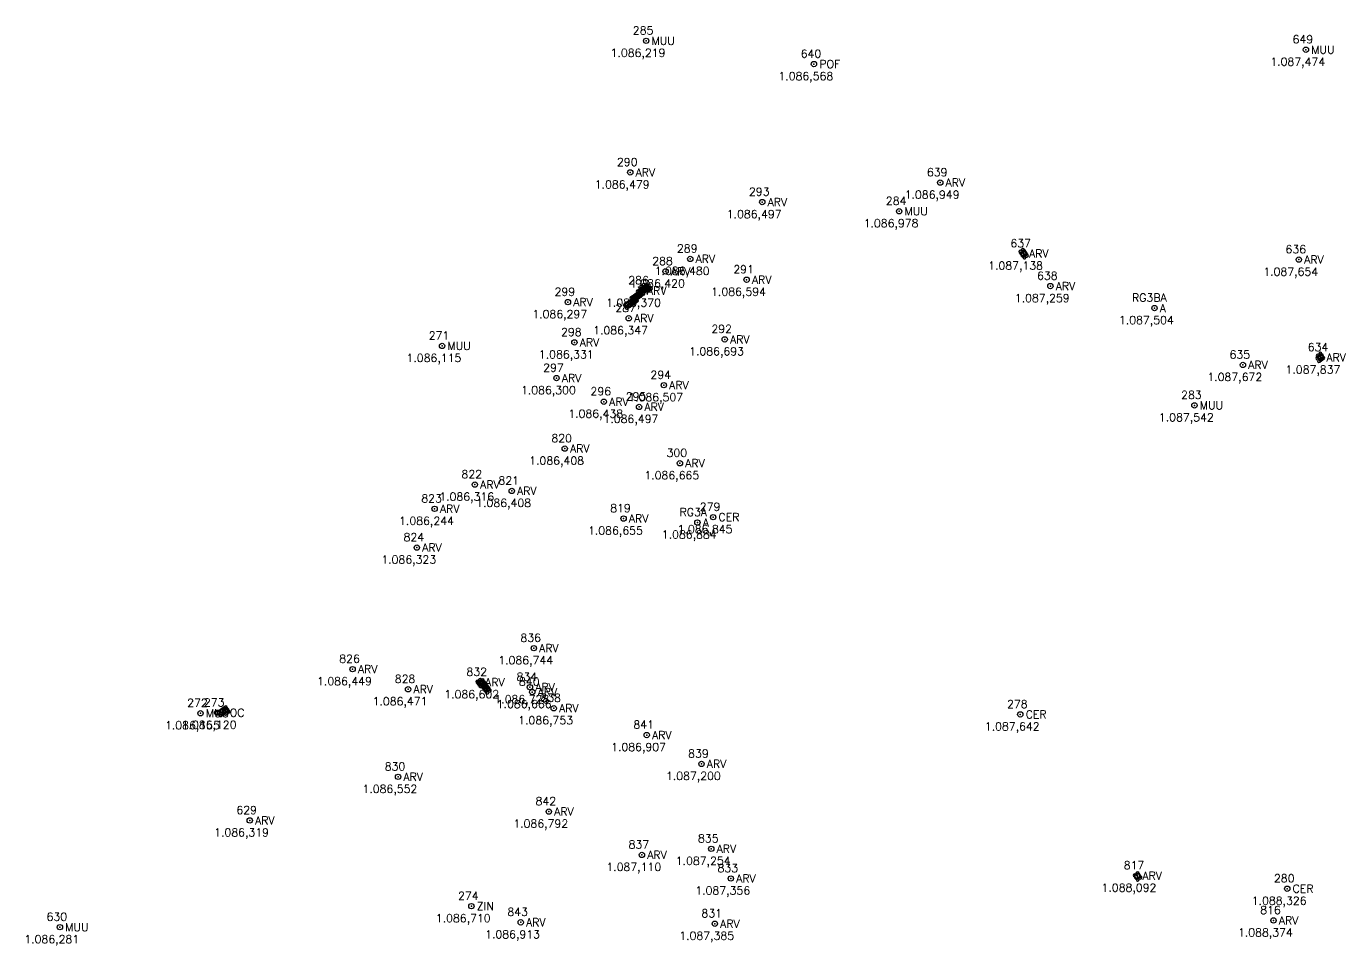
# Model space of a CAD drawing. Extents: x 190546 to 194941, y 8251022 to 8268833.
# Drawn here: x 194695.7 to 194769.9, y 8268574.2 to 8268625.9 of the extents above; entities that cross this region are included whole.
import ezdxf

# ---------------------------------------------------------------- set-up
doc = ezdxf.new("R2010")
doc.units = 0
doc.header["$LTSCALE"] = 10
doc.header["$MEASUREMENT"] = 0
doc.linetypes.add('CONTINUO', pattern=[0])
doc.layers.get('0').update_dxf_attribs({"linetype": 'CONTINUOUS'})
for name, color, linetype in [('_IRRADIACAO', 7, 'CONTINUO'), ('TOP-REDE_ELÉTRICA_POSTE-C0', 10, 'CONTINUOUS'), ('TOP-ÁRVORE', 80, 'CONTINUOUS')]:
    doc.layers.add(name, color=color, linetype=linetype)
doc.styles.add('ROMANS', font='romans', dxfattribs={"height": 0.2})
doc.styles.get("Standard").update_dxf_attribs({"font": 'txt.shx'})

# ---------------------------------------------------------------- blocks, each defined once
blk = doc.blocks.new('SIMB_CIRCULO')
at = {"color": 0, "linetype": 'CONTINUOUS'}
blk.add_circle((0, 0), 0.5, dxfattribs=at)
at = {"color": 0}
blk.add_point((0, 0), dxfattribs=at)
for tag in ['desc:', 'cota:', 'pto:']:
    blk.add_attdef(tag, (0, 0), '', height=1)
blk = doc.blocks.new('A$C4CAD4B8B')
at = {"layer": 'TOP-REDE_ELÉTRICA_POSTE-C0', "const_width": 0.1}
for points in [[(-1.18, 0), (-2.48, 0)], [(1.18, 0), (2.48, 0)]]:
    blk.add_lwpolyline(points, dxfattribs=at)
at = {"layer": 'TOP-REDE_ELÉTRICA_POSTE-C0'}
blk.add_circle((0, 0), 1.18, dxfattribs=at)
blk = doc.blocks.new('A$C49782D5F')
at = {"layer": 'TOP-ÁRVORE', "linetype": 'CONTINUOUS', "flags": 128}
blk.add_lwpolyline([(0.7, -1.01, 1.99215), (0.99, 0.7, 2.000068), (-0.72, 0.99, 2.000004), (-1.01, -0.72, 2.005032), (0.7, -1.01)], format="xyb", dxfattribs=at)
at = {"layer": 'TOP-ÁRVORE', "linetype": 'CONTINUOUS'}
blk.add_circle((0, 0), 0.275, dxfattribs=at)

msp = doc.modelspace()

# ---------------------------------------------------------------- block references
at = {"layer": '_IRRADIACAO', "color": 4}
ref = msp.add_blockref('SIMB_CIRCULO', (194730.592, 8268625.041), dxfattribs=dict(at, xscale=0.3, yscale=0.3, zscale=0.3))
ref.add_attrib('PONTO', '285', (194729.842, 8268625.401), dxfattribs={"layer": '0', "color": 1, "height": 0.45, "style": 'ROMANS'})
ref.add_attrib('DESC', 'MUU', (194730.892, 8268624.816), dxfattribs={"layer": '0', "color": 3, "height": 0.45, "style": 'ROMANS'})
ref.add_attrib('COTA', '1.086,219', (194728.592, 8268624.141), dxfattribs={"layer": '0', "color": 5, "height": 0.45, "style": 'ROMANS'})
ref = msp.add_blockref('SIMB_CIRCULO', (194767.698, 8268624.541), dxfattribs=dict(at, xscale=0.3, yscale=0.3, zscale=0.3))
ref.add_attrib('PONTO', '649', (194766.948, 8268624.901), dxfattribs={"layer": '0', "color": 1, "height": 0.45, "style": 'ROMANS'})
ref.add_attrib('DESC', 'MUU', (194767.998, 8268624.316), dxfattribs={"layer": '0', "color": 3, "height": 0.45, "style": 'ROMANS'})
ref.add_attrib('COTA', '1.087,474', (194765.698, 8268623.641), dxfattribs={"layer": '0', "color": 5, "height": 0.45, "style": 'ROMANS'})
ref = msp.add_blockref('SIMB_CIRCULO', (194740.031, 8268623.732), dxfattribs=dict(at, xscale=0.3, yscale=0.3, zscale=0.3))
ref.add_attrib('PONTO', '640', (194739.281, 8268624.092), dxfattribs={"layer": '0', "color": 1, "height": 0.45, "style": 'ROMANS'})
ref.add_attrib('DESC', 'POF', (194740.331, 8268623.507), dxfattribs={"layer": '0', "color": 3, "height": 0.45, "style": 'ROMANS'})
ref.add_attrib('COTA', '1.086,568', (194738.031, 8268622.832), dxfattribs={"layer": '0', "color": 5, "height": 0.45, "style": 'ROMANS'})
ref = msp.add_blockref('SIMB_CIRCULO', (194729.699, 8268617.642), dxfattribs=dict(at, xscale=0.3, yscale=0.3, zscale=0.3))
ref.add_attrib('PONTO', '290', (194728.949, 8268618.002), dxfattribs={"layer": '0', "color": 1, "height": 0.45, "style": 'ROMANS'})
ref.add_attrib('DESC', 'ARV', (194729.999, 8268617.417), dxfattribs={"layer": '0', "color": 3, "height": 0.45, "style": 'ROMANS'})
ref.add_attrib('COTA', '1.086,479', (194727.699, 8268616.742), dxfattribs={"layer": '0', "color": 5, "height": 0.45, "style": 'ROMANS'})
ref = msp.add_blockref('SIMB_CIRCULO', (194747.131, 8268617.069), dxfattribs=dict(at, xscale=0.3, yscale=0.3, zscale=0.3))
ref.add_attrib('PONTO', '639', (194746.381, 8268617.429), dxfattribs={"layer": '0', "color": 1, "height": 0.45, "style": 'ROMANS'})
ref.add_attrib('DESC', 'ARV', (194747.431, 8268616.844), dxfattribs={"layer": '0', "color": 3, "height": 0.45, "style": 'ROMANS'})
ref.add_attrib('COTA', '1.086,949', (194745.131, 8268616.169), dxfattribs={"layer": '0', "color": 5, "height": 0.45, "style": 'ROMANS'})
ref = msp.add_blockref('SIMB_CIRCULO', (194737.123, 8268615.974), dxfattribs=dict(at, xscale=0.3, yscale=0.3, zscale=0.3))
ref.add_attrib('PONTO', '293', (194736.373, 8268616.334), dxfattribs={"layer": '0', "color": 1, "height": 0.45, "style": 'ROMANS'})
ref.add_attrib('DESC', 'ARV', (194737.423, 8268615.749), dxfattribs={"layer": '0', "color": 3, "height": 0.45, "style": 'ROMANS'})
ref.add_attrib('COTA', '1.086,497', (194735.123, 8268615.074), dxfattribs={"layer": '0', "color": 5, "height": 0.45, "style": 'ROMANS'})
ref = msp.add_blockref('SIMB_CIRCULO', (194744.823, 8268615.461), dxfattribs=dict(at, xscale=0.3, yscale=0.3, zscale=0.3))
ref.add_attrib('PONTO', '284', (194744.073, 8268615.821), dxfattribs={"layer": '0', "color": 1, "height": 0.45, "style": 'ROMANS'})
ref.add_attrib('DESC', 'MUU', (194745.123, 8268615.236), dxfattribs={"layer": '0', "color": 3, "height": 0.45, "style": 'ROMANS'})
ref.add_attrib('COTA', '1.086,978', (194742.823, 8268614.561), dxfattribs={"layer": '0', "color": 5, "height": 0.45, "style": 'ROMANS'})
ref = msp.add_blockref('SIMB_CIRCULO', (194751.827, 8268613.076), dxfattribs=dict(at, xscale=0.3, yscale=0.3, zscale=0.3))
ref.add_attrib('PONTO', '637', (194751.077, 8268613.436), dxfattribs={"layer": '0', "color": 1, "height": 0.45, "style": 'ROMANS'})
ref.add_attrib('DESC', 'ARV', (194752.127, 8268612.851), dxfattribs={"layer": '0', "color": 3, "height": 0.45, "style": 'ROMANS'})
ref.add_attrib('COTA', '1.087,138', (194749.827, 8268612.176), dxfattribs={"layer": '0', "color": 5, "height": 0.45, "style": 'ROMANS'})
ref = msp.add_blockref('SIMB_CIRCULO', (194733.073, 8268612.781), dxfattribs=dict(at, xscale=0.3, yscale=0.3, zscale=0.3))
ref.add_attrib('PONTO', '289', (194732.323, 8268613.141), dxfattribs={"layer": '0', "color": 1, "height": 0.45, "style": 'ROMANS'})
ref.add_attrib('DESC', 'ARV', (194733.373, 8268612.556), dxfattribs={"layer": '0', "color": 3, "height": 0.45, "style": 'ROMANS'})
ref.add_attrib('COTA', '1.086,480', (194731.073, 8268611.881), dxfattribs={"layer": '0', "color": 5, "height": 0.45, "style": 'ROMANS'})
ref = msp.add_blockref('SIMB_CIRCULO', (194767.301, 8268612.738), dxfattribs=dict(at, xscale=0.3, yscale=0.3, zscale=0.3))
ref.add_attrib('PONTO', '636', (194766.551, 8268613.098), dxfattribs={"layer": '0', "color": 1, "height": 0.45, "style": 'ROMANS'})
ref.add_attrib('DESC', 'ARV', (194767.601, 8268612.513), dxfattribs={"layer": '0', "color": 3, "height": 0.45, "style": 'ROMANS'})
ref.add_attrib('COTA', '1.087,654', (194765.301, 8268611.838), dxfattribs={"layer": '0', "color": 5, "height": 0.45, "style": 'ROMANS'})
ref = msp.add_blockref('SIMB_CIRCULO', (194731.683, 8268612.076), dxfattribs=dict(at, xscale=0.3, yscale=0.3, zscale=0.3))
ref.add_attrib('PONTO', '288', (194730.933, 8268612.436), dxfattribs={"layer": '0', "color": 1, "height": 0.45, "style": 'ROMANS'})
ref.add_attrib('DESC', 'ARV', (194731.983, 8268611.851), dxfattribs={"layer": '0', "color": 3, "height": 0.45, "style": 'ROMANS'})
ref.add_attrib('COTA', '1.086,420', (194729.683, 8268611.176), dxfattribs={"layer": '0', "color": 5, "height": 0.45, "style": 'ROMANS'})
ref = msp.add_blockref('SIMB_CIRCULO', (194736.244, 8268611.611), dxfattribs=dict(at, xscale=0.3, yscale=0.3, zscale=0.3))
ref.add_attrib('PONTO', '291', (194735.494, 8268611.971), dxfattribs={"layer": '0', "color": 1, "height": 0.45, "style": 'ROMANS'})
ref.add_attrib('DESC', 'ARV', (194736.544, 8268611.386), dxfattribs={"layer": '0', "color": 3, "height": 0.45, "style": 'ROMANS'})
ref.add_attrib('COTA', '1.086,594', (194734.244, 8268610.711), dxfattribs={"layer": '0', "color": 5, "height": 0.45, "style": 'ROMANS'})
ref = msp.add_blockref('SIMB_CIRCULO', (194730.337, 8268610.995), dxfattribs=dict(at, xscale=0.3, yscale=0.3, zscale=0.3))
ref.add_attrib('PONTO', '286', (194729.587, 8268611.355), dxfattribs={"layer": '0', "color": 1, "height": 0.45, "style": 'ROMANS'})
ref.add_attrib('DESC', 'ARV', (194730.638, 8268610.77), dxfattribs={"layer": '0', "color": 3, "height": 0.45, "style": 'ROMANS'})
ref.add_attrib('COTA', '1.086,370', (194728.337, 8268610.095), dxfattribs={"layer": '0', "color": 5, "height": 0.45, "style": 'ROMANS'})
ref = msp.add_blockref('SIMB_CIRCULO', (194753.326, 8268611.253), dxfattribs=dict(at, xscale=0.3, yscale=0.3, zscale=0.3))
ref.add_attrib('PONTO', '638', (194752.576, 8268611.613), dxfattribs={"layer": '0', "color": 1, "height": 0.45, "style": 'ROMANS'})
ref.add_attrib('DESC', 'ARV', (194753.625, 8268611.028), dxfattribs={"layer": '0', "color": 3, "height": 0.45, "style": 'ROMANS'})
ref.add_attrib('COTA', '1.087,259', (194751.326, 8268610.353), dxfattribs={"layer": '0', "color": 5, "height": 0.45, "style": 'ROMANS'})
ref = msp.add_blockref('SIMB_CIRCULO', (194726.191, 8268610.351), dxfattribs=dict(at, xscale=0.3, yscale=0.3, zscale=0.3))
ref.add_attrib('PONTO', '299', (194725.441, 8268610.711), dxfattribs={"layer": '0', "color": 1, "height": 0.45, "style": 'ROMANS'})
ref.add_attrib('DESC', 'ARV', (194726.492, 8268610.126), dxfattribs={"layer": '0', "color": 3, "height": 0.45, "style": 'ROMANS'})
ref.add_attrib('COTA', '1.086,297', (194724.191, 8268609.451), dxfattribs={"layer": '0', "color": 5, "height": 0.45, "style": 'ROMANS'})
ref = msp.add_blockref('SIMB_CIRCULO', (194759.182, 8268610.018), dxfattribs=dict(at, xscale=0.3, yscale=0.3, zscale=0.3))
ref.add_attrib('PONTO', 'RG3BA', (194757.92, 8268610.378), dxfattribs={"layer": '0', "color": 1, "height": 0.45, "style": 'ROMANS'})
ref.add_attrib('DESC', 'A', (194759.482, 8268609.793), dxfattribs={"layer": '0', "color": 3, "height": 0.45, "style": 'ROMANS'})
ref.add_attrib('COTA', '1.087,504', (194757.182, 8268609.118), dxfattribs={"layer": '0', "color": 5, "height": 0.45, "style": 'ROMANS'})
ref = msp.add_blockref('SIMB_CIRCULO', (194729.609, 8268609.441), dxfattribs=dict(at, xscale=0.3, yscale=0.3, zscale=0.3))
ref.add_attrib('PONTO', '287', (194728.859, 8268609.801), dxfattribs={"layer": '0', "color": 1, "height": 0.45, "style": 'ROMANS'})
ref.add_attrib('DESC', 'ARV', (194729.909, 8268609.216), dxfattribs={"layer": '0', "color": 3, "height": 0.45, "style": 'ROMANS'})
ref.add_attrib('COTA', '1.086,347', (194727.609, 8268608.541), dxfattribs={"layer": '0', "color": 5, "height": 0.45, "style": 'ROMANS'})
ref = msp.add_blockref('SIMB_CIRCULO', (194719.114, 8268607.889), dxfattribs=dict(at, xscale=0.3, yscale=0.3, zscale=0.3))
ref.add_attrib('PONTO', '271', (194718.364, 8268608.249), dxfattribs={"layer": '0', "color": 1, "height": 0.45, "style": 'ROMANS'})
ref.add_attrib('DESC', 'MUU', (194719.414, 8268607.664), dxfattribs={"layer": '0', "color": 3, "height": 0.45, "style": 'ROMANS'})
ref.add_attrib('COTA', '1.086,115', (194717.114, 8268606.989), dxfattribs={"layer": '0', "color": 5, "height": 0.45, "style": 'ROMANS'})
ref = msp.add_blockref('SIMB_CIRCULO', (194726.558, 8268608.086), dxfattribs=dict(at, xscale=0.3, yscale=0.3, zscale=0.3))
ref.add_attrib('PONTO', '298', (194725.808, 8268608.446), dxfattribs={"layer": '0', "color": 1, "height": 0.45, "style": 'ROMANS'})
ref.add_attrib('DESC', 'ARV', (194726.858, 8268607.861), dxfattribs={"layer": '0', "color": 3, "height": 0.45, "style": 'ROMANS'})
ref.add_attrib('COTA', '1.086,331', (194724.558, 8268607.186), dxfattribs={"layer": '0', "color": 5, "height": 0.45, "style": 'ROMANS'})
ref = msp.add_blockref('SIMB_CIRCULO', (194735.009, 8268608.259), dxfattribs=dict(at, xscale=0.3, yscale=0.3, zscale=0.3))
ref.add_attrib('PONTO', '292', (194734.259, 8268608.619), dxfattribs={"layer": '0', "color": 1, "height": 0.45, "style": 'ROMANS'})
ref.add_attrib('DESC', 'ARV', (194735.309, 8268608.034), dxfattribs={"layer": '0', "color": 3, "height": 0.45, "style": 'ROMANS'})
ref.add_attrib('COTA', '1.086,693', (194733.009, 8268607.359), dxfattribs={"layer": '0', "color": 5, "height": 0.45, "style": 'ROMANS'})
ref = msp.add_blockref('SIMB_CIRCULO', (194768.552, 8268607.236), dxfattribs=dict(at, xscale=0.3, yscale=0.3, zscale=0.3))
ref.add_attrib('PONTO', '634', (194767.802, 8268607.596), dxfattribs={"layer": '0', "color": 1, "height": 0.45, "style": 'ROMANS'})
ref.add_attrib('DESC', 'ARV', (194768.852, 8268607.011), dxfattribs={"layer": '0', "color": 3, "height": 0.45, "style": 'ROMANS'})
ref.add_attrib('COTA', '1.087,837', (194766.552, 8268606.336), dxfattribs={"layer": '0', "color": 5, "height": 0.45, "style": 'ROMANS'})
ref = msp.add_blockref('SIMB_CIRCULO', (194764.155, 8268606.818), dxfattribs=dict(at, xscale=0.3, yscale=0.3, zscale=0.3))
ref.add_attrib('PONTO', '635', (194763.405, 8268607.178), dxfattribs={"layer": '0', "color": 1, "height": 0.45, "style": 'ROMANS'})
ref.add_attrib('DESC', 'ARV', (194764.455, 8268606.593), dxfattribs={"layer": '0', "color": 3, "height": 0.45, "style": 'ROMANS'})
ref.add_attrib('COTA', '1.087,672', (194762.155, 8268605.918), dxfattribs={"layer": '0', "color": 5, "height": 0.45, "style": 'ROMANS'})
ref = msp.add_blockref('SIMB_CIRCULO', (194725.551, 8268606.08), dxfattribs=dict(at, xscale=0.3, yscale=0.3, zscale=0.3))
ref.add_attrib('PONTO', '297', (194724.801, 8268606.44), dxfattribs={"layer": '0', "color": 1, "height": 0.45, "style": 'ROMANS'})
ref.add_attrib('DESC', 'ARV', (194725.851, 8268605.855), dxfattribs={"layer": '0', "color": 3, "height": 0.45, "style": 'ROMANS'})
ref.add_attrib('COTA', '1.086,300', (194723.551, 8268605.18), dxfattribs={"layer": '0', "color": 5, "height": 0.45, "style": 'ROMANS'})
ref = msp.add_blockref('SIMB_CIRCULO', (194731.585, 8268605.682), dxfattribs=dict(at, xscale=0.3, yscale=0.3, zscale=0.3))
ref.add_attrib('PONTO', '294', (194730.835, 8268606.042), dxfattribs={"layer": '0', "color": 1, "height": 0.45, "style": 'ROMANS'})
ref.add_attrib('DESC', 'ARV', (194731.885, 8268605.457), dxfattribs={"layer": '0', "color": 3, "height": 0.45, "style": 'ROMANS'})
ref.add_attrib('COTA', '1.086,507', (194729.585, 8268604.782), dxfattribs={"layer": '0', "color": 5, "height": 0.45, "style": 'ROMANS'})
ref = msp.add_blockref('SIMB_CIRCULO', (194728.212, 8268604.754), dxfattribs=dict(at, xscale=0.3, yscale=0.3, zscale=0.3))
ref.add_attrib('PONTO', '296', (194727.462, 8268605.114), dxfattribs={"layer": '0', "color": 1, "height": 0.45, "style": 'ROMANS'})
ref.add_attrib('DESC', 'ARV', (194728.512, 8268604.529), dxfattribs={"layer": '0', "color": 3, "height": 0.45, "style": 'ROMANS'})
ref.add_attrib('COTA', '1.086,438', (194726.212, 8268603.854), dxfattribs={"layer": '0', "color": 5, "height": 0.45, "style": 'ROMANS'})
ref = msp.add_blockref('SIMB_CIRCULO', (194730.193, 8268604.46), dxfattribs=dict(at, xscale=0.3, yscale=0.3, zscale=0.3))
ref.add_attrib('PONTO', '295', (194729.443, 8268604.82), dxfattribs={"layer": '0', "color": 1, "height": 0.45, "style": 'ROMANS'})
ref.add_attrib('DESC', 'ARV', (194730.493, 8268604.235), dxfattribs={"layer": '0', "color": 3, "height": 0.45, "style": 'ROMANS'})
ref.add_attrib('COTA', '1.086,497', (194728.193, 8268603.56), dxfattribs={"layer": '0', "color": 5, "height": 0.45, "style": 'ROMANS'})
ref = msp.add_blockref('SIMB_CIRCULO', (194761.43, 8268604.549), dxfattribs=dict(at, xscale=0.3, yscale=0.3, zscale=0.3))
ref.add_attrib('PONTO', '283', (194760.68, 8268604.909), dxfattribs={"layer": '0', "color": 1, "height": 0.45, "style": 'ROMANS'})
ref.add_attrib('DESC', 'MUU', (194761.73, 8268604.324), dxfattribs={"layer": '0', "color": 3, "height": 0.45, "style": 'ROMANS'})
ref.add_attrib('COTA', '1.087,542', (194759.43, 8268603.649), dxfattribs={"layer": '0', "color": 5, "height": 0.45, "style": 'ROMANS'})
ref = msp.add_blockref('SIMB_CIRCULO', (194726.013, 8268602.116), dxfattribs=dict(at, xscale=0.3, yscale=0.3, zscale=0.3))
ref.add_attrib('PONTO', '820', (194725.263, 8268602.476), dxfattribs={"layer": '0', "color": 1, "height": 0.45, "style": 'ROMANS'})
ref.add_attrib('DESC', 'ARV', (194726.313, 8268601.891), dxfattribs={"layer": '0', "color": 3, "height": 0.45, "style": 'ROMANS'})
ref.add_attrib('COTA', '1.086,408', (194724.013, 8268601.216), dxfattribs={"layer": '0', "color": 5, "height": 0.45, "style": 'ROMANS'})
ref = msp.add_blockref('SIMB_CIRCULO', (194732.491, 8268601.294), dxfattribs=dict(at, xscale=0.3, yscale=0.3, zscale=0.3))
ref.add_attrib('PONTO', '300', (194731.741, 8268601.654), dxfattribs={"layer": '0', "color": 1, "height": 0.45, "style": 'ROMANS'})
ref.add_attrib('DESC', 'ARV', (194732.791, 8268601.069), dxfattribs={"layer": '0', "color": 3, "height": 0.45, "style": 'ROMANS'})
ref.add_attrib('COTA', '1.086,665', (194730.491, 8268600.394), dxfattribs={"layer": '0', "color": 5, "height": 0.45, "style": 'ROMANS'})
ref = msp.add_blockref('SIMB_CIRCULO', (194720.957, 8268600.091), dxfattribs=dict(at, xscale=0.3, yscale=0.3, zscale=0.3))
ref.add_attrib('PONTO', '822', (194720.207, 8268600.451), dxfattribs={"layer": '0', "color": 1, "height": 0.45, "style": 'ROMANS'})
ref.add_attrib('DESC', 'ARV', (194721.257, 8268599.866), dxfattribs={"layer": '0', "color": 3, "height": 0.45, "style": 'ROMANS'})
ref.add_attrib('COTA', '1.086,316', (194718.957, 8268599.191), dxfattribs={"layer": '0', "color": 5, "height": 0.45, "style": 'ROMANS'})
ref = msp.add_blockref('SIMB_CIRCULO', (194723.035, 8268599.738), dxfattribs=dict(at, xscale=0.3, yscale=0.3, zscale=0.3))
ref.add_attrib('PONTO', '821', (194722.285, 8268600.098), dxfattribs={"layer": '0', "color": 1, "height": 0.45, "style": 'ROMANS'})
ref.add_attrib('DESC', 'ARV', (194723.335, 8268599.513), dxfattribs={"layer": '0', "color": 3, "height": 0.45, "style": 'ROMANS'})
ref.add_attrib('COTA', '1.086,408', (194721.035, 8268598.838), dxfattribs={"layer": '0', "color": 5, "height": 0.45, "style": 'ROMANS'})
ref = msp.add_blockref('SIMB_CIRCULO', (194718.696, 8268598.731), dxfattribs=dict(at, xscale=0.3, yscale=0.3, zscale=0.3))
ref.add_attrib('PONTO', '823', (194717.946, 8268599.091), dxfattribs={"layer": '0', "color": 1, "height": 0.45, "style": 'ROMANS'})
ref.add_attrib('DESC', 'ARV', (194718.996, 8268598.506), dxfattribs={"layer": '0', "color": 3, "height": 0.45, "style": 'ROMANS'})
ref.add_attrib('COTA', '1.086,244', (194716.696, 8268597.831), dxfattribs={"layer": '0', "color": 5, "height": 0.45, "style": 'ROMANS'})
ref = msp.add_blockref('SIMB_CIRCULO', (194729.322, 8268598.185), dxfattribs=dict(at, xscale=0.3, yscale=0.3, zscale=0.3))
ref.add_attrib('PONTO', '819', (194728.572, 8268598.545), dxfattribs={"layer": '0', "color": 1, "height": 0.45, "style": 'ROMANS'})
ref.add_attrib('DESC', 'ARV', (194729.622, 8268597.96), dxfattribs={"layer": '0', "color": 3, "height": 0.45, "style": 'ROMANS'})
ref.add_attrib('COTA', '1.086,655', (194727.322, 8268597.285), dxfattribs={"layer": '0', "color": 5, "height": 0.45, "style": 'ROMANS'})
ref = msp.add_blockref('SIMB_CIRCULO', (194734.36, 8268598.264), dxfattribs=dict(at, xscale=0.3, yscale=0.3, zscale=0.3))
ref.add_attrib('PONTO', '279', (194733.61, 8268598.624), dxfattribs={"layer": '0', "color": 1, "height": 0.45, "style": 'ROMANS'})
ref.add_attrib('DESC', 'CER', (194734.66, 8268598.039), dxfattribs={"layer": '0', "color": 3, "height": 0.45, "style": 'ROMANS'})
ref.add_attrib('COTA', '1.086,845', (194732.36, 8268597.364), dxfattribs={"layer": '0', "color": 5, "height": 0.45, "style": 'ROMANS'})
ref = msp.add_blockref('SIMB_CIRCULO', (194733.472, 8268597.962), dxfattribs=dict(at, xscale=0.3, yscale=0.3, zscale=0.3))
ref.add_attrib('PONTO', 'RG3A', (194732.472, 8268598.322), dxfattribs={"layer": '0', "color": 1, "height": 0.45, "style": 'ROMANS'})
ref.add_attrib('DESC', 'A', (194733.772, 8268597.737), dxfattribs={"layer": '0', "color": 3, "height": 0.45, "style": 'ROMANS'})
ref.add_attrib('COTA', '1.086,884', (194731.472, 8268597.062), dxfattribs={"layer": '0', "color": 5, "height": 0.45, "style": 'ROMANS'})
ref = msp.add_blockref('SIMB_CIRCULO', (194717.697, 8268596.554), dxfattribs=dict(at, xscale=0.3, yscale=0.3, zscale=0.3))
ref.add_attrib('PONTO', '824', (194716.947, 8268596.914), dxfattribs={"layer": '0', "color": 1, "height": 0.45, "style": 'ROMANS'})
ref.add_attrib('DESC', 'ARV', (194717.997, 8268596.329), dxfattribs={"layer": '0', "color": 3, "height": 0.45, "style": 'ROMANS'})
ref.add_attrib('COTA', '1.086,323', (194715.697, 8268595.654), dxfattribs={"layer": '0', "color": 5, "height": 0.45, "style": 'ROMANS'})
ref = msp.add_blockref('SIMB_CIRCULO', (194724.273, 8268590.896), dxfattribs=dict(at, xscale=0.3, yscale=0.3, zscale=0.3))
ref.add_attrib('PONTO', '836', (194723.523, 8268591.256), dxfattribs={"layer": '0', "color": 1, "height": 0.45, "style": 'ROMANS'})
ref.add_attrib('DESC', 'ARV', (194724.573, 8268590.671), dxfattribs={"layer": '0', "color": 3, "height": 0.45, "style": 'ROMANS'})
ref.add_attrib('COTA', '1.086,744', (194722.273, 8268589.996), dxfattribs={"layer": '0', "color": 5, "height": 0.45, "style": 'ROMANS'})
ref = msp.add_blockref('SIMB_CIRCULO', (194714.082, 8268589.718), dxfattribs=dict(at, xscale=0.3, yscale=0.3, zscale=0.3))
ref.add_attrib('PONTO', '826', (194713.332, 8268590.078), dxfattribs={"layer": '0', "color": 1, "height": 0.45, "style": 'ROMANS'})
ref.add_attrib('DESC', 'ARV', (194714.382, 8268589.493), dxfattribs={"layer": '0', "color": 3, "height": 0.45, "style": 'ROMANS'})
ref.add_attrib('COTA', '1.086,449', (194712.082, 8268588.818), dxfattribs={"layer": '0', "color": 5, "height": 0.45, "style": 'ROMANS'})
ref = msp.add_blockref('SIMB_CIRCULO', (194717.205, 8268588.586), dxfattribs=dict(at, xscale=0.3, yscale=0.3, zscale=0.3))
ref.add_attrib('PONTO', '828', (194716.455, 8268588.946), dxfattribs={"layer": '0', "color": 1, "height": 0.45, "style": 'ROMANS'})
ref.add_attrib('DESC', 'ARV', (194717.505, 8268588.361), dxfattribs={"layer": '0', "color": 3, "height": 0.45, "style": 'ROMANS'})
ref.add_attrib('COTA', '1.086,471', (194715.205, 8268587.686), dxfattribs={"layer": '0', "color": 5, "height": 0.45, "style": 'ROMANS'})
ref = msp.add_blockref('SIMB_CIRCULO', (194721.237, 8268588.982), dxfattribs=dict(at, xscale=0.3, yscale=0.3, zscale=0.3))
ref.add_attrib('PONTO', '832', (194720.487, 8268589.342), dxfattribs={"layer": '0', "color": 1, "height": 0.45, "style": 'ROMANS'})
ref.add_attrib('DESC', 'ARV', (194721.537, 8268588.757), dxfattribs={"layer": '0', "color": 3, "height": 0.45, "style": 'ROMANS'})
ref.add_attrib('COTA', '1.086,602', (194719.237, 8268588.082), dxfattribs={"layer": '0', "color": 5, "height": 0.45, "style": 'ROMANS'})
ref = msp.add_blockref('SIMB_CIRCULO', (194724.055, 8268588.705), dxfattribs=dict(at, xscale=0.3, yscale=0.3, zscale=0.3))
ref.add_attrib('PONTO', '834', (194723.305, 8268589.065), dxfattribs={"layer": '0', "color": 1, "height": 0.45, "style": 'ROMANS'})
ref.add_attrib('DESC', 'ARV', (194724.355, 8268588.48), dxfattribs={"layer": '0', "color": 3, "height": 0.45, "style": 'ROMANS'})
ref.add_attrib('COTA', '1.086,728', (194722.055, 8268587.805), dxfattribs={"layer": '0', "color": 5, "height": 0.45, "style": 'ROMANS'})
ref = msp.add_blockref('SIMB_CIRCULO', (194724.187, 8268588.433), dxfattribs=dict(at, xscale=0.3, yscale=0.3, zscale=0.3))
ref.add_attrib('PONTO', '840', (194723.437, 8268588.793), dxfattribs={"layer": '0', "color": 1, "height": 0.45, "style": 'ROMANS'})
ref.add_attrib('DESC', 'ARV', (194724.487, 8268588.208), dxfattribs={"layer": '0', "color": 3, "height": 0.45, "style": 'ROMANS'})
ref.add_attrib('COTA', '1.086,666', (194722.187, 8268587.533), dxfattribs={"layer": '0', "color": 5, "height": 0.45, "style": 'ROMANS'})
ref = msp.add_blockref('SIMB_CIRCULO', (194705.529, 8268587.238), dxfattribs=dict(at, xscale=0.3, yscale=0.3, zscale=0.3))
ref.add_attrib('PONTO', '272', (194704.779, 8268587.598), dxfattribs={"layer": '0', "color": 1, "height": 0.45, "style": 'ROMANS'})
ref.add_attrib('DESC', 'MUU', (194705.829, 8268587.013), dxfattribs={"layer": '0', "color": 3, "height": 0.45, "style": 'ROMANS'})
ref.add_attrib('COTA', '1.086,155', (194703.529, 8268586.338), dxfattribs={"layer": '0', "color": 5, "height": 0.45, "style": 'ROMANS'})
ref = msp.add_blockref('SIMB_CIRCULO', (194706.467, 8268587.266), dxfattribs=dict(at, xscale=0.3, yscale=0.3, zscale=0.3))
ref.add_attrib('PONTO', '273', (194705.717, 8268587.626), dxfattribs={"layer": '0', "color": 1, "height": 0.45, "style": 'ROMANS'})
ref.add_attrib('DESC', 'POC', (194706.767, 8268587.041), dxfattribs={"layer": '0', "color": 3, "height": 0.45, "style": 'ROMANS'})
ref.add_attrib('COTA', '1.086,120', (194704.467, 8268586.366), dxfattribs={"layer": '0', "color": 5, "height": 0.45, "style": 'ROMANS'})
ref = msp.add_blockref('SIMB_CIRCULO', (194725.396, 8268587.517), dxfattribs=dict(at, xscale=0.3, yscale=0.3, zscale=0.3))
ref.add_attrib('PONTO', '838', (194724.646, 8268587.877), dxfattribs={"layer": '0', "color": 1, "height": 0.45, "style": 'ROMANS'})
ref.add_attrib('DESC', 'ARV', (194725.696, 8268587.292), dxfattribs={"layer": '0', "color": 3, "height": 0.45, "style": 'ROMANS'})
ref.add_attrib('COTA', '1.086,753', (194723.396, 8268586.617), dxfattribs={"layer": '0', "color": 5, "height": 0.45, "style": 'ROMANS'})
ref = msp.add_blockref('SIMB_CIRCULO', (194751.637, 8268587.174), dxfattribs=dict(at, xscale=0.3, yscale=0.3, zscale=0.3))
ref.add_attrib('PONTO', '278', (194750.887, 8268587.534), dxfattribs={"layer": '0', "color": 1, "height": 0.45, "style": 'ROMANS'})
ref.add_attrib('DESC', 'CER', (194751.937, 8268586.949), dxfattribs={"layer": '0', "color": 3, "height": 0.45, "style": 'ROMANS'})
ref.add_attrib('COTA', '1.087,642', (194749.637, 8268586.274), dxfattribs={"layer": '0', "color": 5, "height": 0.45, "style": 'ROMANS'})
ref = msp.add_blockref('SIMB_CIRCULO', (194730.622, 8268586.015), dxfattribs=dict(at, xscale=0.3, yscale=0.3, zscale=0.3))
ref.add_attrib('PONTO', '841', (194729.872, 8268586.375), dxfattribs={"layer": '0', "color": 1, "height": 0.45, "style": 'ROMANS'})
ref.add_attrib('DESC', 'ARV', (194730.922, 8268585.79), dxfattribs={"layer": '0', "color": 3, "height": 0.45, "style": 'ROMANS'})
ref.add_attrib('COTA', '1.086,907', (194728.622, 8268585.115), dxfattribs={"layer": '0', "color": 5, "height": 0.45, "style": 'ROMANS'})
ref = msp.add_blockref('SIMB_CIRCULO', (194733.705, 8268584.39), dxfattribs=dict(at, xscale=0.3, yscale=0.3, zscale=0.3))
ref.add_attrib('PONTO', '839', (194732.955, 8268584.75), dxfattribs={"layer": '0', "color": 1, "height": 0.45, "style": 'ROMANS'})
ref.add_attrib('DESC', 'ARV', (194734.005, 8268584.165), dxfattribs={"layer": '0', "color": 3, "height": 0.45, "style": 'ROMANS'})
ref.add_attrib('COTA', '1.087,200', (194731.705, 8268583.49), dxfattribs={"layer": '0', "color": 5, "height": 0.45, "style": 'ROMANS'})
ref = msp.add_blockref('SIMB_CIRCULO', (194716.638, 8268583.664), dxfattribs=dict(at, xscale=0.3, yscale=0.3, zscale=0.3))
ref.add_attrib('PONTO', '830', (194715.888, 8268584.024), dxfattribs={"layer": '0', "color": 1, "height": 0.45, "style": 'ROMANS'})
ref.add_attrib('DESC', 'ARV', (194716.938, 8268583.439), dxfattribs={"layer": '0', "color": 3, "height": 0.45, "style": 'ROMANS'})
ref.add_attrib('COTA', '1.086,552', (194714.638, 8268582.764), dxfattribs={"layer": '0', "color": 5, "height": 0.45, "style": 'ROMANS'})
ref = msp.add_blockref('SIMB_CIRCULO', (194725.12, 8268581.712), dxfattribs=dict(at, xscale=0.3, yscale=0.3, zscale=0.3))
ref.add_attrib('PONTO', '842', (194724.37, 8268582.072), dxfattribs={"layer": '0', "color": 1, "height": 0.45, "style": 'ROMANS'})
ref.add_attrib('DESC', 'ARV', (194725.42, 8268581.487), dxfattribs={"layer": '0', "color": 3, "height": 0.45, "style": 'ROMANS'})
ref.add_attrib('COTA', '1.086,792', (194723.12, 8268580.812), dxfattribs={"layer": '0', "color": 5, "height": 0.45, "style": 'ROMANS'})
ref = msp.add_blockref('SIMB_CIRCULO', (194708.296, 8268581.213), dxfattribs=dict(at, xscale=0.3, yscale=0.3, zscale=0.3))
ref.add_attrib('PONTO', '629', (194707.546, 8268581.573), dxfattribs={"layer": '0', "color": 1, "height": 0.45, "style": 'ROMANS'})
ref.add_attrib('DESC', 'ARV', (194708.596, 8268580.988), dxfattribs={"layer": '0', "color": 3, "height": 0.45, "style": 'ROMANS'})
ref.add_attrib('COTA', '1.086,319', (194706.296, 8268580.313), dxfattribs={"layer": '0', "color": 5, "height": 0.45, "style": 'ROMANS'})
ref = msp.add_blockref('SIMB_CIRCULO', (194734.256, 8268579.618), dxfattribs=dict(at, xscale=0.3, yscale=0.3, zscale=0.3))
ref.add_attrib('PONTO', '835', (194733.506, 8268579.978), dxfattribs={"layer": '0', "color": 1, "height": 0.45, "style": 'ROMANS'})
ref.add_attrib('DESC', 'ARV', (194734.556, 8268579.393), dxfattribs={"layer": '0', "color": 3, "height": 0.45, "style": 'ROMANS'})
ref.add_attrib('COTA', '1.087,254', (194732.256, 8268578.718), dxfattribs={"layer": '0', "color": 5, "height": 0.45, "style": 'ROMANS'})
ref = msp.add_blockref('SIMB_CIRCULO', (194730.354, 8268579.275), dxfattribs=dict(at, xscale=0.3, yscale=0.3, zscale=0.3))
ref.add_attrib('PONTO', '837', (194729.604, 8268579.635), dxfattribs={"layer": '0', "color": 1, "height": 0.45, "style": 'ROMANS'})
ref.add_attrib('DESC', 'ARV', (194730.654, 8268579.05), dxfattribs={"layer": '0', "color": 3, "height": 0.45, "style": 'ROMANS'})
ref.add_attrib('COTA', '1.087,110', (194728.354, 8268578.375), dxfattribs={"layer": '0', "color": 5, "height": 0.45, "style": 'ROMANS'})
ref = msp.add_blockref('SIMB_CIRCULO', (194758.203, 8268578.108), dxfattribs=dict(at, xscale=0.3, yscale=0.3, zscale=0.3))
ref.add_attrib('PONTO', '817', (194757.453, 8268578.468), dxfattribs={"layer": '0', "color": 1, "height": 0.45, "style": 'ROMANS'})
ref.add_attrib('DESC', 'ARV', (194758.503, 8268577.883), dxfattribs={"layer": '0', "color": 3, "height": 0.45, "style": 'ROMANS'})
ref.add_attrib('COTA', '1.088,092', (194756.203, 8268577.208), dxfattribs={"layer": '0', "color": 5, "height": 0.45, "style": 'ROMANS'})
ref = msp.add_blockref('SIMB_CIRCULO', (194735.356, 8268577.95), dxfattribs=dict(at, xscale=0.3, yscale=0.3, zscale=0.3))
ref.add_attrib('PONTO', '833', (194734.606, 8268578.31), dxfattribs={"layer": '0', "color": 1, "height": 0.45, "style": 'ROMANS'})
ref.add_attrib('DESC', 'ARV', (194735.656, 8268577.725), dxfattribs={"layer": '0', "color": 3, "height": 0.45, "style": 'ROMANS'})
ref.add_attrib('COTA', '1.087,356', (194733.356, 8268577.05), dxfattribs={"layer": '0', "color": 5, "height": 0.45, "style": 'ROMANS'})
ref = msp.add_blockref('SIMB_CIRCULO', (194766.65, 8268577.376), dxfattribs=dict(at, xscale=0.3, yscale=0.3, zscale=0.3))
ref.add_attrib('PONTO', '280', (194765.9, 8268577.736), dxfattribs={"layer": '0', "color": 1, "height": 0.45, "style": 'ROMANS'})
ref.add_attrib('DESC', 'CER', (194766.95, 8268577.151), dxfattribs={"layer": '0', "color": 3, "height": 0.45, "style": 'ROMANS'})
ref.add_attrib('COTA', '1.088,326', (194764.65, 8268576.476), dxfattribs={"layer": '0', "color": 5, "height": 0.45, "style": 'ROMANS'})
ref = msp.add_blockref('SIMB_CIRCULO', (194720.762, 8268576.394), dxfattribs=dict(at, xscale=0.3, yscale=0.3, zscale=0.3))
ref.add_attrib('PONTO', '274', (194720.012, 8268576.754), dxfattribs={"layer": '0', "color": 1, "height": 0.45, "style": 'ROMANS'})
ref.add_attrib('DESC', 'ZIN', (194721.062, 8268576.169), dxfattribs={"layer": '0', "color": 3, "height": 0.45, "style": 'ROMANS'})
ref.add_attrib('COTA', '1.086,710', (194718.762, 8268575.494), dxfattribs={"layer": '0', "color": 5, "height": 0.45, "style": 'ROMANS'})
ref = msp.add_blockref('SIMB_CIRCULO', (194697.62, 8268575.215), dxfattribs=dict(at, xscale=0.3, yscale=0.3, zscale=0.3))
ref.add_attrib('PONTO', '630', (194696.87, 8268575.575), dxfattribs={"layer": '0', "color": 1, "height": 0.45, "style": 'ROMANS'})
ref.add_attrib('DESC', 'MUU', (194697.919, 8268574.99), dxfattribs={"layer": '0', "color": 3, "height": 0.45, "style": 'ROMANS'})
ref.add_attrib('COTA', '1.086,281', (194695.62, 8268574.315), dxfattribs={"layer": '0', "color": 5, "height": 0.45, "style": 'ROMANS'})
ref = msp.add_blockref('SIMB_CIRCULO', (194723.535, 8268575.486), dxfattribs=dict(at, xscale=0.3, yscale=0.3, zscale=0.3))
ref.add_attrib('PONTO', '843', (194722.785, 8268575.846), dxfattribs={"layer": '0', "color": 1, "height": 0.45, "style": 'ROMANS'})
ref.add_attrib('DESC', 'ARV', (194723.835, 8268575.261), dxfattribs={"layer": '0', "color": 3, "height": 0.45, "style": 'ROMANS'})
ref.add_attrib('COTA', '1.086,913', (194721.535, 8268574.586), dxfattribs={"layer": '0', "color": 5, "height": 0.45, "style": 'ROMANS'})
ref = msp.add_blockref('SIMB_CIRCULO', (194734.454, 8268575.407), dxfattribs=dict(at, xscale=0.3, yscale=0.3, zscale=0.3))
ref.add_attrib('PONTO', '831', (194733.704, 8268575.767), dxfattribs={"layer": '0', "color": 1, "height": 0.45, "style": 'ROMANS'})
ref.add_attrib('DESC', 'ARV', (194734.754, 8268575.182), dxfattribs={"layer": '0', "color": 3, "height": 0.45, "style": 'ROMANS'})
ref.add_attrib('COTA', '1.087,385', (194732.454, 8268574.507), dxfattribs={"layer": '0', "color": 5, "height": 0.45, "style": 'ROMANS'})
ref = msp.add_blockref('SIMB_CIRCULO', (194765.877, 8268575.592), dxfattribs=dict(at, xscale=0.3, yscale=0.3, zscale=0.3))
ref.add_attrib('PONTO', '816', (194765.127, 8268575.952), dxfattribs={"layer": '0', "color": 1, "height": 0.45, "style": 'ROMANS'})
ref.add_attrib('DESC', 'ARV', (194766.177, 8268575.367), dxfattribs={"layer": '0', "color": 3, "height": 0.45, "style": 'ROMANS'})
ref.add_attrib('COTA', '1.088,374', (194763.877, 8268574.692), dxfattribs={"layer": '0', "color": 5, "height": 0.45, "style": 'ROMANS'})
at = {"layer": 'TOP-REDE_ELÉTRICA_POSTE-C0', "xscale": 0.08333333333333333, "yscale": 0.08333333333333333, "zscale": 0.08333333333333333}
msp.add_blockref('A$C4CAD4B8B', (194706.467, 8268587.266), dxfattribs=at)
at = {"layer": 'TOP-ÁRVORE', "xscale": 0.08333333333333333, "yscale": 0.08333333333333333, "zscale": 0.08333333333333333}
for p in [(194751.767, 8268613.158), (194751.827, 8268613.076), (194751.885, 8268612.992), (194729.893, 8268610.549), (194729.977, 8268610.609), (194730.061, 8268610.669), (194730.144, 8268610.73), (194730.228, 8268610.79), (194730.254, 8268610.935), (194730.312, 8268610.85), (194730.337, 8268610.995), (194730.42, 8268611.053), (194730.444, 8268611.194), (194730.503, 8268611.111), (194730.586, 8268611.169), (194730.645, 8268611.085), (194730.728, 8268611.143), (194729.532, 8268610.163), (194729.616, 8268610.223), (194729.7, 8268610.283), (194729.784, 8268610.344), (194729.868, 8268610.404), (194729.951, 8268610.464), (194768.468, 8268607.176), (194768.492, 8268607.318), (194768.552, 8268607.236), (194721.237, 8268588.982), (194721.378, 8268588.956), (194721.296, 8268588.898), (194721.437, 8268588.871), (194721.496, 8268588.787), (194721.555, 8268588.702), (194721.613, 8268588.618), (194721.672, 8268588.533), (194706.674, 8268587.266), (194706.757, 8268587.324), (194706.84, 8268587.382), (194706.922, 8268587.44), (194706.981, 8268587.356), (194758.203, 8268578.108), (194758.262, 8268578.024)]:
    msp.add_blockref('A$C49782D5F', p, dxfattribs=at)

doc.saveas('drawing.dxf')
